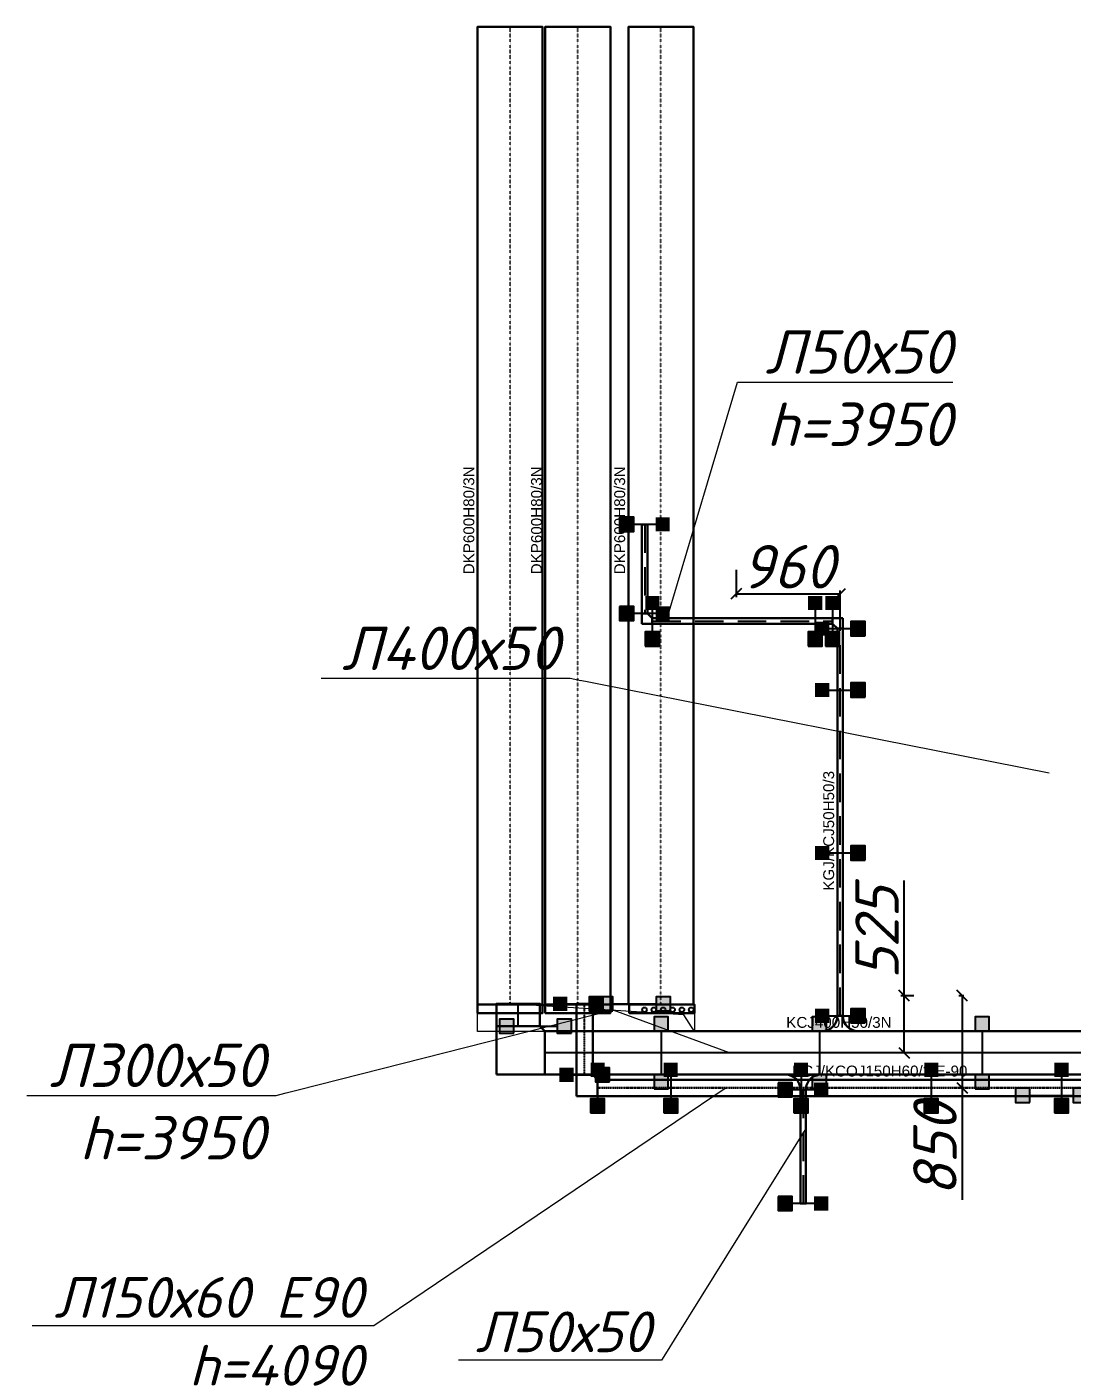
# Model space of a CAD drawing. Extents: x 221643 to 289394, y 86804 to 109436.
# Drawn here: x 228832 to 229795, y 104548 to 105788 of the extents above; entities that cross this region are included whole.
import ezdxf
from ezdxf import colors
from ezdxf.entities.mleader import LeaderData, LeaderLine
from ezdxf.math import Vec2, Vec3

# ---------------------------------------------------------------- set-up
doc = ezdxf.new("R2010")
doc.units = 0
doc.linetypes.add('DASHED2', pattern=[0.375, 0.25, -0.125])
doc.linetypes.add('DOT2', pattern=[0.125, 0, -0.125])
doc.layers.get('Defpoints').update_dxf_attribs({"color": 140})
doc.layers.add('BAKS_opis', color=7, linetype='Continuous')
doc.layers.add("E_Прив'язки", color=24, linetype='Continuous')
for name, color, linetype, lineweight in [('E_Ка6ельрости', 102, 'Continuous', 30), ('E_Лотки', 5, 'Continuous', 30), ('E_Лотки_аварійні', 1, 'Continuous', 30), ('E_Позначення', 7, 'Continuous', 15), ('E_Щити', 1, 'Continuous', 50)]:
    doc.layers.add(name, color=color, linetype=linetype, lineweight=lineweight)
doc.layers.add('E_Лотки_опори_опуски', color=2, linetype='Continuous', plot=False)
doc.layers.add('Лотки_опори_опуски', color=2, linetype='Continuous', plot=False)
doc.styles.add('GOST 2.304', font='isocpeui.ttf')
doc.styles.add('ROMANS', font='ROMANS')
doc.styles.get("Standard").update_dxf_attribs({"font": 'arial.ttf'})
doc.styles.add('ГОСТ 2.304', font='isocpeui.ttf')
doc.dimstyles.new('1to10', dxfattribs={"dimtxt": 40, "dimasz": 10, "dimexe": 3, "dimexo": 0, "dimgap": 5, "dimtad": 1, "dimdec": 0, "dimlfac": 10, "dimrnd": 5, "dimtxsty": 'GOST 2.304', "dimblk": 'OBLIQUE', "dimcen": 2.5, "dimadec": 0, "dimazin": 0, "dimtfac": 1, "dimtdec": 0, "dimtmove": 0, "dimatfit": 3, "dimfxl": 1, "dimarcsym": 0})

# ---------------------------------------------------------------- blocks, each defined once
blk = doc.blocks.new('A$C44C0357C')
at = {"linetype": 'Continuous'}
for p, q in [((0, 95), (50, 95)), ((0, 95), (0, 0)), ((95, 0), (0, 0)), ((50, 95), (95, 50)), ((95, 50), (95, 0))]:
    blk.add_line(p, q, dxfattribs=at)
blk = doc.blocks.new('KK___50')
at = {"xscale": 0.1, "yscale": 0.1, "zscale": 0.1, "rotation": 270}
blk.add_blockref('A$C44C0357C', (-2.5, 9.5), dxfattribs=at)
at = {"style": 'ROMANS', "flags": 9}
for tag, p in [('SYMBOL', (-1370.4, 2080.3)), ('ID', (-1370, 2080.3)), ('NAME', (-1369.7, 2080.3)), ('TYP', (-1369.4, 2080.3)), ('LENGTH', (-1369.1, 2080.3)), ('ATT_1', (-1368.7, 2080.3)), ('ATT_2', (-1368.4, 2080.3)), ('ATT_3', (-1368, 2080.3)), ('ATT_4', (-1367.7, 2080.3)), ('ATT_5', (-1367.3, 2080.3)), ('LUSTRO', (-1366.9, 2080.3)), ('P1', (-1366.6, 2080.3)), ('P2', (-1366.3, 2080.3)), ('AN', (-1366, 2080.3))]:
    blk.add_attdef(tag, p, '', height=0.3, rotation=90, dxfattribs=at)
blk = doc.blocks.new('BAKS_125')
at = {"layer": 'BAKS_opis', "linetype": 'DASHED2', "ltscale": 105}
blk.add_line((0, 0), (0, -82), dxfattribs=at)
at = {"layer": 'E_Лотки'}
for points in [[(-2.5, 0), (-2.5, -82), (2.5, -82), (2.5, 0)], [(-2.5, 0), (-2.5, -82), (-2.5, -82), (-2.5, 0)], [(2.5, 0), (2.5, -82), (-2.5, -82), (-2.5, 0)], [(2.5, 0), (2.5, -82), (2.5, -82), (2.5, 0)]]:
    blk.add_3dface(points, dxfattribs=at)
at = {"flags": 1}
for tag, p in [('LENGTH', (0, 0)), ('ID', (2.5, 0)), ('ATT_1', (0, -89)), ('ATT_2', (0, -89)), ('ATT_3', (0, -89)), ('ATT_4', (0, -89)), ('ATT_5', (0, -89)), ('AN', (0, -89)), ('TYP', (0, -89)), ('NAME', (0, -89)), ('P1X', (0, -89)), ('P2X', (0, -89)), ('P1Y', (0, -89)), ('P2Y', (0, -89))]:
    blk.add_attdef(tag, p, '', height=2.5, dxfattribs=at)
at = {"layer": 'BAKS_opis', "flags": 1}
blk.add_attdef('SYMBOL', (5.5, -44.5), '', height=10, rotation=270, dxfattribs=at)
blk = doc.blocks.new('BAKS_127')
at = {"layer": 'BAKS_opis', "linetype": 'DASHED2', "ltscale": 105}
blk.add_line((0, 0), (166, 0), dxfattribs=at)
at = {"layer": 'E_Лотки'}
for points in [[(0, -2.5), (166, -2.5), (166, 2.5), (0, 2.5)], [(0, 2.5), (166, 2.5), (166, -2.5), (0, -2.5)], [(0, 2.5), (166, 2.5), (166, 2.5), (0, 2.5)], [(0, -2.5), (166, -2.5), (166, -2.5), (0, -2.5)]]:
    blk.add_3dface(points, dxfattribs=at)
at = {"flags": 1}
for tag, p in [('ID', (-7, 2.5)), ('LENGTH', (-7, 0)), ('ATT_1', (173, 0)), ('ATT_2', (173, 0)), ('ATT_3', (173, 0)), ('ATT_4', (173, 0)), ('ATT_5', (173, 0)), ('AN', (173, 0)), ('TYP', (173, 0)), ('NAME', (173, 0)), ('P1X', (173, 0)), ('P2X', (173, 0)), ('P1Y', (173, 0)), ('P2Y', (173, 0))]:
    blk.add_attdef(tag, p, '', height=2.5, dxfattribs=at)
at = {"layer": 'BAKS_opis', "flags": 1}
blk.add_attdef('SYMBOL', (83, 5.5), '', height=10, dxfattribs=at)
blk = doc.blocks.new('A$C3C5B6495')
at = {"linetype": 'Continuous'}
for p, q in [((0, 33), (0, 0)), ((14, 19), (14, 14))]:
    blk.add_line(p, q, dxfattribs=at)
for centre, start, end in [((14, 33), 180, 270), ((14, 0), 90, 180)]:
    blk.add_arc(centre, 14, start, end, dxfattribs=at)
blk = doc.blocks.new('TKD___50')
blk.add_blockref('A$C3C5B6495', (0, -16.5))
blk = doc.blocks.new('_None')
blk = doc.blocks.new('A$C3D0A71E3')
at = {"linetype": 'Continuous'}
for p, q in [((0, 445), (400, 445)), ((0, 445), (0, 0)), ((400, 445), (445, 400)), ((445, 400), (445, 0)), ((445, 0), (0, 0))]:
    blk.add_line(p, q, dxfattribs=at)
blk = doc.blocks.new('KK___400')
at = {"xscale": 0.1, "yscale": 0.1, "zscale": 0.1, "rotation": 270}
blk.add_blockref('A$C3D0A71E3', (-20, 44.5), dxfattribs=at)
at = {"style": 'ROMANS', "flags": 9}
for tag, p in [('SYMBOL', (-1453, 2123.8)), ('ID', (-1452.7, 2123.8)), ('NAME', (-1452.4, 2123.8)), ('TYP', (-1452.1, 2123.8)), ('LENGTH', (-1451.7, 2123.8)), ('ATT_1', (-1451.4, 2123.8)), ('ATT_2', (-1451.1, 2123.8)), ('ATT_3', (-1450.7, 2123.8)), ('ATT_4', (-1450.3, 2123.8)), ('ATT_5', (-1450, 2123.8)), ('LUSTRO', (-1449.6, 2123.8)), ('P1', (-1449.3, 2123.8)), ('P2', (-1449, 2123.8)), ('AN', (-1448.7, 2123.8))]:
    blk.add_attdef(tag, p, '', height=0.3, rotation=90, dxfattribs=at)
blk = doc.blocks.new('A$C4C0572A2')
at = {"linetype": 'Continuous'}
for p, q in [((0, 195), (150, 195)), ((0, 195), (0, 0)), ((150, 195), (195, 150)), ((195, 150), (195, 0)), ((195, 0), (0, 0))]:
    blk.add_line(p, q, dxfattribs=at)
blk = doc.blocks.new('KK___150')
at = {"xscale": 0.1, "yscale": 0.1, "zscale": 0.1, "rotation": 270}
blk.add_blockref('A$C4C0572A2', (-7.5, 19.5), dxfattribs=at)
at = {"style": 'ROMANS', "flags": 9}
for tag, p in [('SYMBOL', (-1400.3, 2147.6)), ('ID', (-1400, 2147.6)), ('NAME', (-1399.7, 2147.6)), ('TYP', (-1399.3, 2147.6)), ('LENGTH', (-1399, 2147.6)), ('ATT_1', (-1398.7, 2147.6)), ('ATT_2', (-1398.3, 2147.6)), ('ATT_3', (-1398, 2147.6)), ('ATT_4', (-1397.6, 2147.6)), ('ATT_5', (-1397.3, 2147.6)), ('LUSTRO', (-1396.9, 2147.6)), ('P1', (-1396.5, 2147.6)), ('P2', (-1396.3, 2147.6)), ('AN', (-1395.9, 2147.6))]:
    blk.add_attdef(tag, p, '', height=0.3, rotation=90, dxfattribs=at)
blk = doc.blocks.new('BAKS_1288')
at = {"layer": 'E_Лотки_аварійні', "color": 105, "linetype": 'DASHED2'}
blk.add_line((0, 0), (-547.4, 0), dxfattribs=at)
at = {"layer": 'E_Лотки_аварійні'}
for points in [[(0, 7.5), (-547.4, 7.5), (-547.4, -7.5), (0, -7.5)], [(0, 7.5), (-547.4, 7.5), (-547.4, 7.5), (0, 7.5)], [(0, -7.5), (-547.4, -7.5), (-547.4, 7.5), (0, 7.5)], [(0, -7.5), (-547.4, -7.5), (-547.4, -7.5), (0, -7.5)]]:
    blk.add_3dface(points, dxfattribs=at)
at = {"flags": 1}
for tag, p in [('TYP', (-559.4, 0)), ('ATT_1', (-559.4, 0)), ('ATT_2', (-559.4, 0)), ('ATT_3', (-559.4, 0)), ('ATT_4', (-559.4, 0)), ('ATT_5', (-559.4, 0)), ('AN', (-559.4, 0)), ('NAME', (-559.4, 0)), ('P1X', (-559.4, 0)), ('P2X', (-559.4, 0)), ('P1Y', (-559.4, 0)), ('P2Y', (-559.4, 0)), ('LENGTH', (12, 0)), ('ID', (12, -7.5))]:
    blk.add_attdef(tag, p, '', height=2.5, dxfattribs=at)
at = {"layer": 'BAKS_opis'}
blk.add_attdef('SYMBOL', (-368.2, 10.5), '', height=10, rotation=0, dxfattribs=at)
blk = doc.blocks.new('BAKS_1399')
at = {"layer": 'BAKS_opis', "color": 105, "linetype": 'DASHED2'}
blk.add_line((0, 0), (0, 65.3), dxfattribs=at)
at = {"layer": 'E_Лотки_аварійні'}
for points in [[(7.5, 0), (7.5, 65.3), (-7.5, 65.3), (-7.5, 0)], [(-7.5, 0), (-7.5, 65.3), (7.5, 65.3), (7.5, 0)], [(-7.5, 0), (-7.5, 65.3), (-7.5, 65.3), (-7.5, 0)], [(7.5, 0), (7.5, 65.3), (7.5, 65.3), (7.5, 0)]]:
    blk.add_3dface(points, dxfattribs=at)
at = {"flags": 1}
for tag, p in [('ATT_2', (0, 65.3)), ('ATT_3', (0, 65.3)), ('ATT_1', (0, 65.3)), ('ATT_4', (0, 65.3)), ('ATT_5', (0, 65.3)), ('AN', (0, 65.3)), ('TYP', (0, 65.3)), ('P2X', (0, 65.3)), ('P2Y', (0, 65.3)), ('LUSTRO', (0, 65.3)), ('NAME', (0, 65.3)), ('P1X', (0, 65.3)), ('P1Y', (0, 65.3)), ('ID', (-7.5, 0)), ('LENGTH', (0, 0))]:
    blk.add_attdef(tag, p, '', height=2.5, dxfattribs=at)
at = {"layer": 'BAKS_opis', "flags": 1}
blk.add_attdef('SYMBOL', (10.5, 32.7), '', height=10, rotation=270, dxfattribs=at)
blk = doc.blocks.new('BAKS_1403')
at = {"layer": 'BAKS_opis', "linetype": 'DASHED2', "ltscale": 105}
blk.add_line((0, 0), (0, -104.8), dxfattribs=at)
at = {"layer": 'E_Лотки'}
for points in [[(-2.5, 0), (-2.5, -104.8), (2.5, -104.8), (2.5, 0)], [(-2.5, 0), (-2.5, -104.8), (-2.5, -104.8), (-2.5, 0)], [(2.5, 0), (2.5, -104.8), (-2.5, -104.8), (-2.5, 0)], [(2.5, 0), (2.5, -104.8), (2.5, -104.8), (2.5, 0)]]:
    blk.add_3dface(points, dxfattribs=at)
at = {"flags": 1}
for tag, p in [('LENGTH', (0, 0)), ('ID', (2.5, 0)), ('ATT_2', (0, -104.8)), ('ATT_3', (0, -104.8)), ('ATT_1', (0, -104.8)), ('ATT_4', (0, -104.8)), ('ATT_5', (0, -104.8)), ('AN', (0, -104.8)), ('TYP', (0, -104.8)), ('P2X', (0, -104.8)), ('P2Y', (0, -104.8)), ('LUSTRO', (0, -104.8)), ('NAME', (0, -104.8)), ('P1X', (0, -104.8)), ('P1Y', (0, -104.8))]:
    blk.add_attdef(tag, p, '', height=2.5, dxfattribs=at)
at = {"layer": 'BAKS_opis', "flags": 1}
blk.add_attdef('SYMBOL', (-5.5, -52.4), '', height=10, rotation=90, dxfattribs=at)
blk = doc.blocks.new('BAKS_1404')
at = {"layer": 'BAKS_opis', "linetype": 'DASHED2', "ltscale": 105}
blk.add_line((0, 0), (0, 356.6), dxfattribs=at)
at = {"layer": 'E_Лотки'}
for points in [[(2.5, 0), (2.5, 356.6), (-2.5, 356.6), (-2.5, 0)], [(-2.5, 0), (-2.5, 356.6), (2.5, 356.6), (2.5, 0)], [(-2.5, 0), (-2.5, 356.6), (-2.5, 356.6), (-2.5, 0)], [(2.5, 0), (2.5, 356.6), (2.5, 356.6), (2.5, 0)]]:
    blk.add_3dface(points, dxfattribs=at)
at = {"flags": 1}
for tag, p in [('ATT_1', (0, 356.6)), ('ATT_2', (0, 356.6)), ('ATT_3', (0, 356.6)), ('ATT_4', (0, 356.6)), ('ATT_5', (0, 356.6)), ('AN', (0, 356.6)), ('TYP', (0, 356.6)), ('NAME', (0, 356.6)), ('P1X', (0, 356.6)), ('P2X', (0, 356.6)), ('P1Y', (0, 356.6)), ('P2Y', (0, 356.6)), ('LUSTRO', (0, 356.6)), ('ID', (-2.5, 0)), ('LENGTH', (0, 0))]:
    blk.add_attdef(tag, p, '', height=2.5, dxfattribs=at)
at = {"layer": 'BAKS_opis'}
blk.add_attdef('SYMBOL', (-5.5, 115.3), '', height=10, rotation=90, dxfattribs=at)
blk = doc.blocks.new('BAKS_1416')
at = {"layer": 'BAKS_opis', "color": 105, "linetype": 'DASHED2', "ltscale": 2}
blk.add_line((0, 0), (0, 20.6), dxfattribs=at)
at = {"layer": 'E_Лотки'}
for points in [[(20, 0), (20, 20.6), (-20, 20.6), (-20, 0)], [(-20, 0), (-20, 20.6), (20, 20.6), (20, 0)], [(-20, 0), (-20, 20.6), (-20, 20.6), (-20, 0)], [(20, 0), (20, 20.6), (20, 20.6), (20, 0)]]:
    blk.add_3dface(points, dxfattribs=at)
at = {"flags": 1}
for tag, p in [('ATT_1', (0, 20.6)), ('ATT_2', (0, 20.6)), ('ATT_3', (0, 20.6)), ('ATT_4', (0, 20.6)), ('ATT_5', (0, 20.6)), ('AN', (0, 20.6)), ('TYP', (0, 20.6)), ('NAME', (0, 20.6)), ('P1X', (0, 20.6)), ('P2X', (0, 20.6)), ('P1Y', (0, 20.6)), ('P2Y', (0, 20.6)), ('LUSTRO', (0, 20.6)), ('ID', (-20, 0)), ('LENGTH', (0, 0))]:
    blk.add_attdef(tag, p, '', height=2.5, dxfattribs=at)
at = {"layer": 'BAKS_opis', "flags": 1}
blk.add_attdef('SYMBOL', (23, 10.3), '', height=10, rotation=270, dxfattribs=at)
blk = doc.blocks.new('podpora_400')
h = blk.add_hatch(color=256)
h.paths.add_polyline_path([(-6.5, 20), (0, 20), (6.5, 20), (6.5, 33.1), (-6.5, 33.1)])
h.paths.add_polyline_path([(-6.5, -33.1), (6.5, -33.1), (6.5, -20), (0, -20), (-6.5, -20)])
blk.add_line((0, 20), (0, -20))
for points in [[(-6.5, 20), (6.5, 20), (6.5, 33.1), (-6.5, 33.1)], [(-6.5, -33.1), (6.5, -33.1), (6.5, -20), (-6.5, -20)]]:
    blk.add_lwpolyline(points, close=True)
at = {"style": 'ROMANS', "flags": 9}
for tag, p in [('SYMBOL', (1, 29.3)), ('ID', (1, 29)), ('NAME', (1, 28.7)), ('TYP', (1, 28.4)), ('LENGTH', (1, 28)), ('ATT_1', (1, 27.7)), ('ATT_2', (1, 27.4)), ('ATT_3', (1, 27)), ('ATT_4', (1, 26.6)), ('ATT_5', (1, 26.3)), ('P1', (1, 25.9)), ('P2', (1, 25.6)), ('AN', (1, 25.3)), ('ELEM', (0.9, 25))]:
    blk.add_attdef(tag, p, '', height=0.3, dxfattribs=at)
blk = doc.blocks.new('podpora_200')
for points in [[(-6.5, 10), (0, 10), (6.5, 10), (6.5, 23.1), (-6.5, 23.1)], [(-6.5, -23.1), (6.5, -23.1), (6.5, -10), (-6.5, -10)]]:
    blk.add_hatch(color=256).paths.add_polyline_path(points)
blk.add_line((0, 10), (0, -10))
blk.add_lwpolyline([(-6.5, -23.1), (6.5, -23.1), (6.5, -10), (-6.5, -10)], close=True)
at = {"style": 'ROMANS', "flags": 9}
for tag, p in [('SYMBOL', (3.3, 14.9)), ('TYP', (3.3, 13.9)), ('ATT_1', (3.3, 13.2)), ('ATT_2', (3.3, 12.9)), ('ATT_3', (3.3, 12.5)), ('ATT_4', (3.3, 12.2)), ('ID', (3.3, 14.5)), ('NAME', (3.3, 14.2)), ('LENGTH', (3.3, 13.6)), ('ATT_5', (3.3, 11.8)), ('AN', (3.3, 10.8)), ('ELEM', (3.3, 10.5)), ('P1', (3.3, 11.4)), ('P2', (3.3, 11.1))]:
    blk.add_attdef(tag, p, '', height=0.3, dxfattribs=at)
blk = doc.blocks.new('_Oblique')
at = {"color": 0, "linetype": 'ByBlock', "lineweight": -2}
blk.add_line((-0.5, -0.5), (0.5, 0.5), dxfattribs=at)
blk = doc.blocks.new('*D1713')
at = {"layer": 'Defpoints', "color": 0, "transparency": 16777216}
for p in [(229639.8, 104895.9), (229648.6, 104895.9), (229653.1, 104843.3)]:
    blk.add_point(p, dxfattribs=at)
at = {"layer": "E_Прив'язки", "color": 0, "lineweight": -2, "transparency": 16777216}
for p, q in [((229639.8, 104895.9), (229639.8, 105002)), ((229648.6, 104895.9), (229636.8, 104895.9)), ((229639.8, 104843.3), (229639.8, 104895.9)), ((229653.1, 104843.3), (229636.8, 104843.3))]:
    blk.add_line(p, q, dxfattribs=at)
at = {"layer": "E_Прив'язки", "color": 0, "lineweight": -2, "transparency": 16777216, "xscale": 10, "yscale": 10, "zscale": 10}
for p, rotation in [((229639.8, 104895.9), 90), ((229639.8, 104843.3), 270)]:
    blk.add_blockref('_Oblique', p, dxfattribs=dict(at, rotation=rotation))
at = {"layer": "E_Прив'язки", "color": 0, "transparency": 16777216, "insert": (229614.8, 104954), "char_height": 40, "attachment_point": 5, "rotation": 90, "style": 'GOST 2.304'}
blk.add_mtext('525', dxfattribs=at)
blk = doc.blocks.new('*D1714')
at = {"layer": 'Defpoints', "color": 0, "transparency": 16777216}
for p in [(229485, 105287.9), (229580.8, 105265.9), (229580.8, 105233.9)]:
    blk.add_point(p, dxfattribs=at)
at = {"layer": "E_Прив'язки", "color": 0, "lineweight": -2, "transparency": 16777216}
for p, q in [((229485, 105287.9), (229485, 105262.9)), ((229580.8, 105233.9), (229580.8, 105268.9)), ((229485, 105265.9), (229580.8, 105265.9))]:
    blk.add_line(p, q, dxfattribs=at)
at = {"layer": "E_Прив'язки", "color": 0, "lineweight": -2, "transparency": 16777216, "xscale": 10, "yscale": 10, "zscale": 10, "rotation": 180}
blk.add_blockref('_Oblique', (229485, 105265.9), dxfattribs=at)
at = {"layer": "E_Прив'язки", "color": 0, "lineweight": -2, "transparency": 16777216, "xscale": 10, "yscale": 10, "zscale": 10}
blk.add_blockref('_Oblique', (229580.8, 105265.9), dxfattribs=at)
at = {"layer": "E_Прив'язки", "color": 0, "transparency": 16777216, "insert": (229532.9, 105290.9), "char_height": 40, "attachment_point": 5, "style": 'GOST 2.304'}
blk.add_mtext('960', dxfattribs=at)
blk = doc.blocks.new('*D1715')
at = {"layer": 'Defpoints', "color": 0, "transparency": 16777216}
for p in [(229694.9, 104895.9), (229693.2, 104811.1), (229694.9, 104811.1)]:
    blk.add_point(p, dxfattribs=at)
at = {"layer": "E_Прив'язки", "color": 0, "lineweight": -2, "transparency": 16777216}
for p, q in [((229694.9, 104895.9), (229690.2, 104895.9)), ((229693.2, 104895.9), (229693.2, 104811.1)), ((229694.9, 104811.1), (229690.2, 104811.1)), ((229693.2, 104811.1), (229693.2, 104707.9))]:
    blk.add_line(p, q, dxfattribs=at)
at = {"layer": "E_Прив'язки", "color": 0, "lineweight": -2, "transparency": 16777216, "xscale": 10, "yscale": 10, "zscale": 10}
for p, rotation in [((229693.2, 104895.9), 90), ((229693.2, 104811.1), 270)]:
    blk.add_blockref('_Oblique', p, dxfattribs=dict(at, rotation=rotation))
at = {"layer": "E_Прив'язки", "color": 0, "transparency": 16777216, "insert": (229668.2, 104754.5), "char_height": 40, "attachment_point": 5, "rotation": 90, "style": 'GOST 2.304'}
blk.add_mtext('850', dxfattribs=at)
blk = doc.blocks.new('BAKS_1834')
at = {"layer": 'BAKS_opis', "color": 142, "linetype": 'DOT2', "ltscale": 3}
blk.add_line((0, 0), (0, 900), dxfattribs=at)
at = {"layer": 'E_Лотки_опори_опуски'}
for points in [[(30, 0), (30, 900), (-30, 900), (-30, 0)], [(-30, 0), (-30, 900), (30, 900), (30, 0)], [(-30, 0), (-30, 900), (-30, 900), (-30, 0)], [(30, 0), (30, 900), (30, 900), (30, 0)]]:
    blk.add_3dface(points, dxfattribs=at)
at = {"flags": 1}
for tag, p in [('ATT_1', (0, 900)), ('ATT_2', (0, 900)), ('ATT_3', (0, 900)), ('ATT_4', (0, 900)), ('ATT_5', (0, 900)), ('AN', (0, 900)), ('TYP', (0, 900)), ('NAME', (0, 900)), ('P1X', (0, 900)), ('P2X', (0, 900)), ('P1Y', (0, 900)), ('P2Y', (0, 900)), ('LUSTRO', (0, 900)), ('ID', (-30, 0)), ('LENGTH', (0, 0))]:
    blk.add_attdef(tag, p, '', height=2.5, dxfattribs=at)
at = {"layer": 'BAKS_opis'}
blk.add_attdef('SYMBOL', (-33, 396), '', height=10, rotation=90, dxfattribs=at)
blk = doc.blocks.new('BAKS_1847')
at = {"layer": 'BAKS_opis', "color": 105, "linetype": 'DASHED2', "ltscale": 2}
blk.add_line((0, 0), (-553, 0), dxfattribs=at)
at = {"layer": 'E_Лотки'}
for points in [[(0, 20), (-553, 20), (-553, -20), (0, -20)], [(0, 20), (-553, 20), (-553, 20), (0, 20)], [(0, -20), (-553, -20), (-553, 20), (0, 20)], [(0, -20), (-553, -20), (-553, -20), (0, -20)]]:
    blk.add_3dface(points, dxfattribs=at)
at = {"flags": 1}
for tag, p in [('ATT_1', (-553, 0)), ('ATT_2', (-553, 0)), ('ATT_3', (-553, 0)), ('ATT_4', (-553, 0)), ('ATT_5', (-553, 0)), ('AN', (-553, 0)), ('TYP', (-553, 0)), ('NAME', (-553, 0)), ('P1X', (-553, 0)), ('P2X', (-553, 0)), ('P1Y', (-553, 0)), ('P2Y', (-553, 0)), ('LUSTRO', (-553, 0)), ('LENGTH', (0, 0)), ('ID', (0, -20))]:
    blk.add_attdef(tag, p, '', height=2.5, dxfattribs=at)
at = {"layer": 'BAKS_opis'}
blk.add_attdef('SYMBOL', (-330.5, 23), '', height=10, rotation=0, dxfattribs=at)

msp = doc.modelspace()

# ---------------------------------------------------------------- linework, layer by layer
at = {"layer": 'Defpoints', "lineweight": 5}
msp.add_lwpolyline([(229446.7719, 104862.909), (229246.7719, 104862.909), (229246.7719, 104887.909), (229446.7719, 104887.909), (229446.7719, 104862.909), (229436.8929, 104878.2864), (229286.7719, 104887.909)], dxfattribs=at)
at = {"layer": 'E_Щити', "color": 2, "lineweight": 5}
msp.add_lwpolyline([(229446.7719, 104862.909), (229246.7719, 104862.909), (229246.7719, 104887.909), (229446.7719, 104887.909), (229446.7719, 104862.909), (229436.8929, 104878.2864), (229286.7719, 104887.909)], dxfattribs=at)

# ---------------------------------------------------------------- block references
at = {"layer": 'E_Лотки'}
for name, p in [('BAKS_125', (229400.7875, 105329.909)), ('BAKS_127', (229407.7875, 105240.909)), ('BAKS_1416', (229284.21, 104867.8477)), ('BAKS_1403', (229546.7945, 104809.3477))]:
    msp.add_blockref(name, p, dxfattribs=at)
at = {"layer": 'E_Лотки', "xscale": -1}
for name, p, rotation in [('KK___50', (229400.7875, 105247.909), 180.0000000000037), ('KK___400', (229284.21, 104867.8477), 180)]:
    msp.add_blockref(name, p, dxfattribs=dict(at, rotation=rotation))
at = {"layer": 'E_Лотки'}
for name, p, rotation in [('KK___50', (229573.7875, 105240.909), 270), ('TKD___50', (229580.7875, 104863.3477), 90), ('TKD___50', (229546.7945, 104823.3477), 270)]:
    msp.add_blockref(name, p, dxfattribs=dict(at, rotation=rotation))
msp.add_blockref('BAKS_1404', (229580.7875, 104877.3477), dxfattribs=at).add_auto_attribs({'SYMBOL': 'KGJ/KCJ50H50/3'})
at = {"layer": 'E_Лотки_аварійні'}
msp.add_blockref('BAKS_1399', (229345.3542, 104823.0618), dxfattribs=at)
at = {"layer": 'E_Лотки_аварійні', "rotation": 89.9999999999927}
msp.add_blockref('KK___150', (229357.3542, 104811.0618), dxfattribs=at)
at = {"layer": 'E_Лотки_аварійні'}
msp.add_blockref('BAKS_1288', (229904.7836, 104811.0618), dxfattribs=at).add_auto_attribs({'SYMBOL': 'KCJ/KCOJ150H60/3 E-90'})
at = {"layer": 'E_Лотки_опори_опуски'}
for name, p, rotation in [('podpora_200', (229400.7875, 105329.909), 270), ('podpora_200', (229400.7875, 105247.909), 270), ('podpora_200', (229580.7875, 105233.909), 90), ('podpora_200', (229580.7875, 105177.3477), 90), ('podpora_200', (229580.7875, 105027.3477), 90), ('podpora_200', (229339.4739, 104888.409), 90), ('podpora_400', (229391.4391, 104888.409), 90), ('podpora_200', (229580.7875, 104877.3477), 90), ('podpora_400', (229300.1766, 104867.8477), 90), ('podpora_200', (229345.3542, 104823.0618), 90), ('podpora_200', (229546.7945, 104809.3477), 270), ('podpora_200', (229546.7945, 104704.5757), 270)]:
    msp.add_blockref(name, p, dxfattribs=dict(at, rotation=rotation))
for name, p in [('podpora_200', (229407.7875, 105240.909)), ('podpora_200', (229557.7875, 105240.909)), ('podpora_200', (229573.7875, 105240.909)), ('podpora_400', (229415.9391, 104843.3477)), ('podpora_400', (229561.6929, 104843.3477)), ('podpora_400', (229711.6929, 104843.3477)), ('podpora_200', (229357.3542, 104811.0618)), ('podpora_200', (229424.7836, 104811.0618)), ('podpora_200', (229544.7836, 104811.0618)), ('podpora_200', (229664.7836, 104811.0618)), ('podpora_200', (229784.7836, 104811.0618))]:
    msp.add_blockref(name, p, dxfattribs=at)
at = {"layer": 'Лотки_опори_опуски', "rotation": 90}
msp.add_blockref('podpora_400', (229775.4762, 104804.1587), dxfattribs=at)

# ---------------------------------------------------------------- dimensions: what is measured, and where the dimension line sits
at = {"layer": "E_Прив'язки"}
for base, p1, p2, picture, middle in [((229639.7557, 104895.909), (229653.0802, 104843.3477), (229648.5963, 104895.909), '*D1713', (229614.7557, 104953.9696)), ((229693.2172, 104811.0618), (229694.9436, 104895.909), (229694.9436, 104811.0618), '*D1715', (229668.2172, 104754.4709))]:
    dim = msp.add_linear_dim(base=base, p1=p1, p2=p2, angle=90, dimstyle='1to10', dxfattribs=at)
    dim.commit()
    dim.dimension.update_dxf_attribs({"geometry": picture, "text_midpoint": middle})

# ---------------------------------------------------------------- next in the draw order: leaders
at = {"layer": 'E_Позначення'}
ml = msp.add_multileader_mtext('Standard', dxfattribs=at)
ml.set_content('Л400х50', color=256, style='ГОСТ 2.304')
ml.set_leader_properties(color=256, linetype='ByLayer', lineweight=-1)
ml.set_arrow_properties(name='NONE')
ml.build(insert=Vec2(0, 0))
ml.multileader.update_dxf_attribs({"has_dogleg": 0, "text_left_attachment_type": 6, "text_right_attachment_type": 6, "dogleg_length": 0, "arrow_head_size": 0.1})
ctx = ml.context
ctx.base_point, ctx.char_height, ctx.arrow_head_size, ctx.landing_gap_size, ctx.plane_origin = Vec3(229091.3682, 105187.8346), 40, 0.1, 10, Vec3(231825.9019, 104791.209)
ctx.left_attachment, ctx.right_attachment, ctx.text_align_type = 6, 6, 2
notes = []
notes.append((ctx, [(1, (1, 1, 0), (229332.0349, 105187.8346), (-1, 0), 0, [(0, [(229773.5198, 105100.6767)], 0, [])])]))
ctx.mtext.insert, ctx.mtext.alignment, ctx.mtext.flow_direction = Vec3(229322.0349, 105235.8346), 3, 5
ctx.mtext.has_bg_fill, ctx.mtext.bg_color, ctx.mtext.bg_scale_factor, ctx.mtext.bg_transparency, ctx.mtext.use_window_bg_color = 1, -1027028792, 1.5, 0, 1
ml = msp.add_multileader_mtext('Standard', dxfattribs=at)
ml.set_content('Л300х50\\Ph=3950', color=256, style='ГОСТ 2.304')
ml.set_leader_properties(color=256, linetype='ByLayer', lineweight=-1)
ml.set_arrow_properties(name='NONE')
ml.build(insert=Vec2(0, 0))
ml.multileader.update_dxf_attribs({"has_dogleg": 0, "text_left_attachment_type": 6, "text_right_attachment_type": 6, "dogleg_length": 0, "arrow_head_size": 0.1})
ctx = ml.context
ctx.base_point, ctx.char_height, ctx.arrow_head_size, ctx.landing_gap_size, ctx.plane_origin = Vec3(228824.2703, 104803.8447), 40, 0.1, 10, Vec3(231205.9515, 104706.7919)
ctx.left_attachment, ctx.right_attachment, ctx.text_align_type = 6, 6, 2
notes.append((ctx, [(1, (1, 1, 0), (229060.8157, 104803.8447), (-1, 0), 0, [(1, [(229479.0321, 104843.3477), (229371.717, 104882.4641)], 0, [])])]))
ctx.mtext.insert, ctx.mtext.alignment, ctx.mtext.flow_direction = Vec3(229050.8157, 104851.8447), 3, 5
ctx.mtext.has_bg_fill, ctx.mtext.bg_color, ctx.mtext.bg_scale_factor, ctx.mtext.bg_transparency, ctx.mtext.use_window_bg_color = 1, -1027028792, 1.5, 0, 1
for ctx, leaders in notes:
    for number, flags, end, landing, length, lines in leaders:
        leader = LeaderData()
        leader.index, (leader.has_last_leader_line, leader.has_dogleg_vector, leader.attachment_direction) = number, flags
        leader.last_leader_point, leader.dogleg_vector, leader.dogleg_length = Vec3(end), Vec3(landing), length
        for number, points, colour, breaks in lines:
            line = LeaderLine()
            line.index, line.vertices, line.color, line.breaks = number, Vec3.list(points), colors.encode_raw_color(colour), breaks
            leader.lines.append(line)
        ctx.leaders.append(leader)

# ---------------------------------------------------------------- next in the draw order: linework, layer by layer
at = {"layer": 'Defpoints', "color": 4, "ltscale": 100}
for centre in [(229400.6114, 104883.0524), (229409.2114, 104883.0524), (229417.8114, 104883.0524), (229426.4114, 104883.0524), (229435.0114, 104883.0524), (229443.6114, 104883.0524)]:
    msp.add_circle(centre, 2.15, dxfattribs=at)
at = {"layer": 'E_Ка6ельрости'}
msp.add_lwpolyline([(229386.6233, 104887.909), (229446.6233, 104887.909), (229446.6233, 104879.909), (229386.6233, 104879.909)], close=True, dxfattribs=at)
at = {"layer": 'E_Лотки'}
msp.add_lwpolyline([(229246.7719, 104887.909), (229306.7719, 104887.909), (229306.7719, 104879.909), (229246.7719, 104879.909)], close=True, dxfattribs=at)
at = {"layer": 'E_Лотки_аварійні'}
msp.add_lwpolyline([(229309.1233, 104887.909), (229369.1233, 104887.909), (229369.1233, 104879.909), (229309.1233, 104879.909)], close=True, dxfattribs=at)

# ---------------------------------------------------------------- next in the draw order: block references
at = {"layer": 'E_Лотки'}
msp.add_blockref('BAKS_1847', (229861.6929, 104843.3477), dxfattribs=at).add_auto_attribs({'SYMBOL': 'KCJ400H50/3N'})
at = {"layer": 'E_Лотки_опори_опуски'}
for p in [(229276.7719, 104887.909), (229339.1233, 104887.909)]:
    msp.add_blockref('BAKS_1834', p, dxfattribs=at).add_auto_attribs({'SYMBOL': 'DKP600H80/3N'})

# ---------------------------------------------------------------- next in the draw order: leaders
at = {"layer": 'E_Позначення'}
ml = msp.add_multileader_mtext('Standard', dxfattribs=at)
ml.set_content('Л50х50\\Ph=3950', color=256, style='ГОСТ 2.304')
ml.set_leader_properties(color=256, linetype='ByLayer', lineweight=-1)
ml.set_arrow_properties(name='NONE')
ml.build(insert=Vec2(0, 0))
ml.multileader.update_dxf_attribs({"has_dogleg": 0, "text_left_attachment_type": 6, "text_right_attachment_type": 6, "dogleg_length": 0, "arrow_head_size": 0.1})
ctx = ml.context
ctx.base_point, ctx.char_height, ctx.arrow_head_size, ctx.landing_gap_size, ctx.plane_origin = Vec3(229486.1386, 105460.6906), 40, 0.1, 10, Vec3(231454.0462, 105008.4067)
ctx.left_attachment, ctx.right_attachment, ctx.text_align_type = 6, 6, 2
notes = []
notes.append((ctx, [(0, (1, 1, 0), (229486.1386, 105460.6906), (1, 0), 0, [(1, [(229421.4754, 105243.409)], 0, [])])]))
ctx.mtext.insert, ctx.mtext.alignment, ctx.mtext.flow_direction = Vec3(229683.6841, 105508.6906), 3, 5
ctx.mtext.has_bg_fill, ctx.mtext.bg_color, ctx.mtext.bg_scale_factor, ctx.mtext.bg_transparency, ctx.mtext.use_window_bg_color = 1, -1027028792, 1.5, 0, 1
ml = msp.add_multileader_mtext('Standard', dxfattribs=at)
ml.set_content('Л150х60 Е90\\Ph=4090', color=256, style='ГОСТ 2.304')
ml.set_leader_properties(color=256, linetype='ByLayer', lineweight=-1)
ml.set_arrow_properties(name='NONE')
ml.build(insert=Vec2(0, 0))
ml.multileader.update_dxf_attribs({"has_dogleg": 0, "text_left_attachment_type": 6, "text_right_attachment_type": 6, "text_top_attachment_type": 10, "dogleg_length": 0, "arrow_head_size": 0.1})
ctx = ml.context
ctx.base_point, ctx.char_height, ctx.arrow_head_size, ctx.landing_gap_size, ctx.plane_origin = Vec3(228825.5238, 104591.9031), 37.5, 0.1, 10, Vec3(228311.1081, 104825.8493)
ctx.left_attachment, ctx.right_attachment, ctx.text_align_type = 6, 6, 2
notes.append((ctx, [(1, (1, 1, 0), (229151.1772, 104591.9031), (-1, 0), 0, [(0, [(229475.9885, 104811.0618)], 0, [])])]))
ctx.mtext.insert, ctx.mtext.alignment, ctx.mtext.flow_direction = Vec3(229141.1772, 104636.9031), 3, 5
ctx.mtext.has_bg_fill, ctx.mtext.bg_color, ctx.mtext.bg_scale_factor, ctx.mtext.bg_transparency, ctx.mtext.use_window_bg_color = 1, -1027028792, 1.5, 0, 1
for ctx, leaders in notes:
    for number, flags, end, landing, length, lines in leaders:
        leader = LeaderData()
        leader.index, (leader.has_last_leader_line, leader.has_dogleg_vector, leader.attachment_direction) = number, flags
        leader.last_leader_point, leader.dogleg_vector, leader.dogleg_length = Vec3(end), Vec3(landing), length
        for number, points, colour, breaks in lines:
            line = LeaderLine()
            line.index, line.vertices, line.color, line.breaks = number, Vec3.list(points), colors.encode_raw_color(colour), breaks
            leader.lines.append(line)
        ctx.leaders.append(leader)

# ---------------------------------------------------------------- next in the draw order: block references
at = {"layer": 'E_Лотки_опори_опуски'}
msp.add_blockref('BAKS_1834', (229415.742, 104887.909), dxfattribs=at).add_auto_attribs({'SYMBOL': 'DKP600H80/3N'})

# ---------------------------------------------------------------- next in the draw order: dimensions: what is measured, and where the dimension line sits
at = {"layer": "E_Прив'язки"}
dim = msp.add_linear_dim(base=(229580.7875, 105265.9492), p1=(229485, 105287.909), p2=(229580.7875, 105233.909), dimstyle='1to10', dxfattribs=at)
dim.commit()
dim.dimension.update_dxf_attribs({"geometry": '*D1714', "text_midpoint": (229532.8938, 105290.9492)})

# ---------------------------------------------------------------- next in the draw order: leaders
at = {"layer": 'E_Позначення'}
ml = msp.add_multileader_mtext('Standard', dxfattribs=at)
ml.set_content('Л50х50', color=256, style='ГОСТ 2.304')
ml.set_leader_properties(color=256, linetype='ByLayer', lineweight=-1)
ml.set_arrow_properties(name='NONE')
ml.build(insert=Vec2(0, 0))
ml.multileader.update_dxf_attribs({"has_dogleg": 0, "text_left_attachment_type": 6, "text_right_attachment_type": 6, "text_top_attachment_type": 10, "dogleg_length": 0, "arrow_head_size": 0.1})
ctx = ml.context
ctx.base_point, ctx.char_height, ctx.arrow_head_size, ctx.landing_gap_size, ctx.plane_origin = Vec3(229220.3514, 104560.208), 37.5, 0.1, 10, Vec3(228845.8321, 104942.6954)
ctx.left_attachment, ctx.right_attachment, ctx.text_align_type = 6, 6, 2
notes = []
notes.append((ctx, [(1, (1, 1, 0), (229416.1752, 104560.208), (-1, 0), 0, [(0, [(229549.2945, 104773.7774)], 0, [])])]))
ctx.mtext.insert, ctx.mtext.alignment, ctx.mtext.flow_direction = Vec3(229406.1752, 104605.208), 3, 5
ctx.mtext.has_bg_fill, ctx.mtext.bg_color, ctx.mtext.bg_scale_factor, ctx.mtext.bg_transparency, ctx.mtext.use_window_bg_color = 1, -1027028792, 1.5, 0, 1
for ctx, leaders in notes:
    for number, flags, end, landing, length, lines in leaders:
        leader = LeaderData()
        leader.index, (leader.has_last_leader_line, leader.has_dogleg_vector, leader.attachment_direction) = number, flags
        leader.last_leader_point, leader.dogleg_vector, leader.dogleg_length = Vec3(end), Vec3(landing), length
        for number, points, colour, breaks in lines:
            line = LeaderLine()
            line.index, line.vertices, line.color, line.breaks = number, Vec3.list(points), colors.encode_raw_color(colour), breaks
            leader.lines.append(line)
        ctx.leaders.append(leader)

doc.saveas('drawing.dxf')
